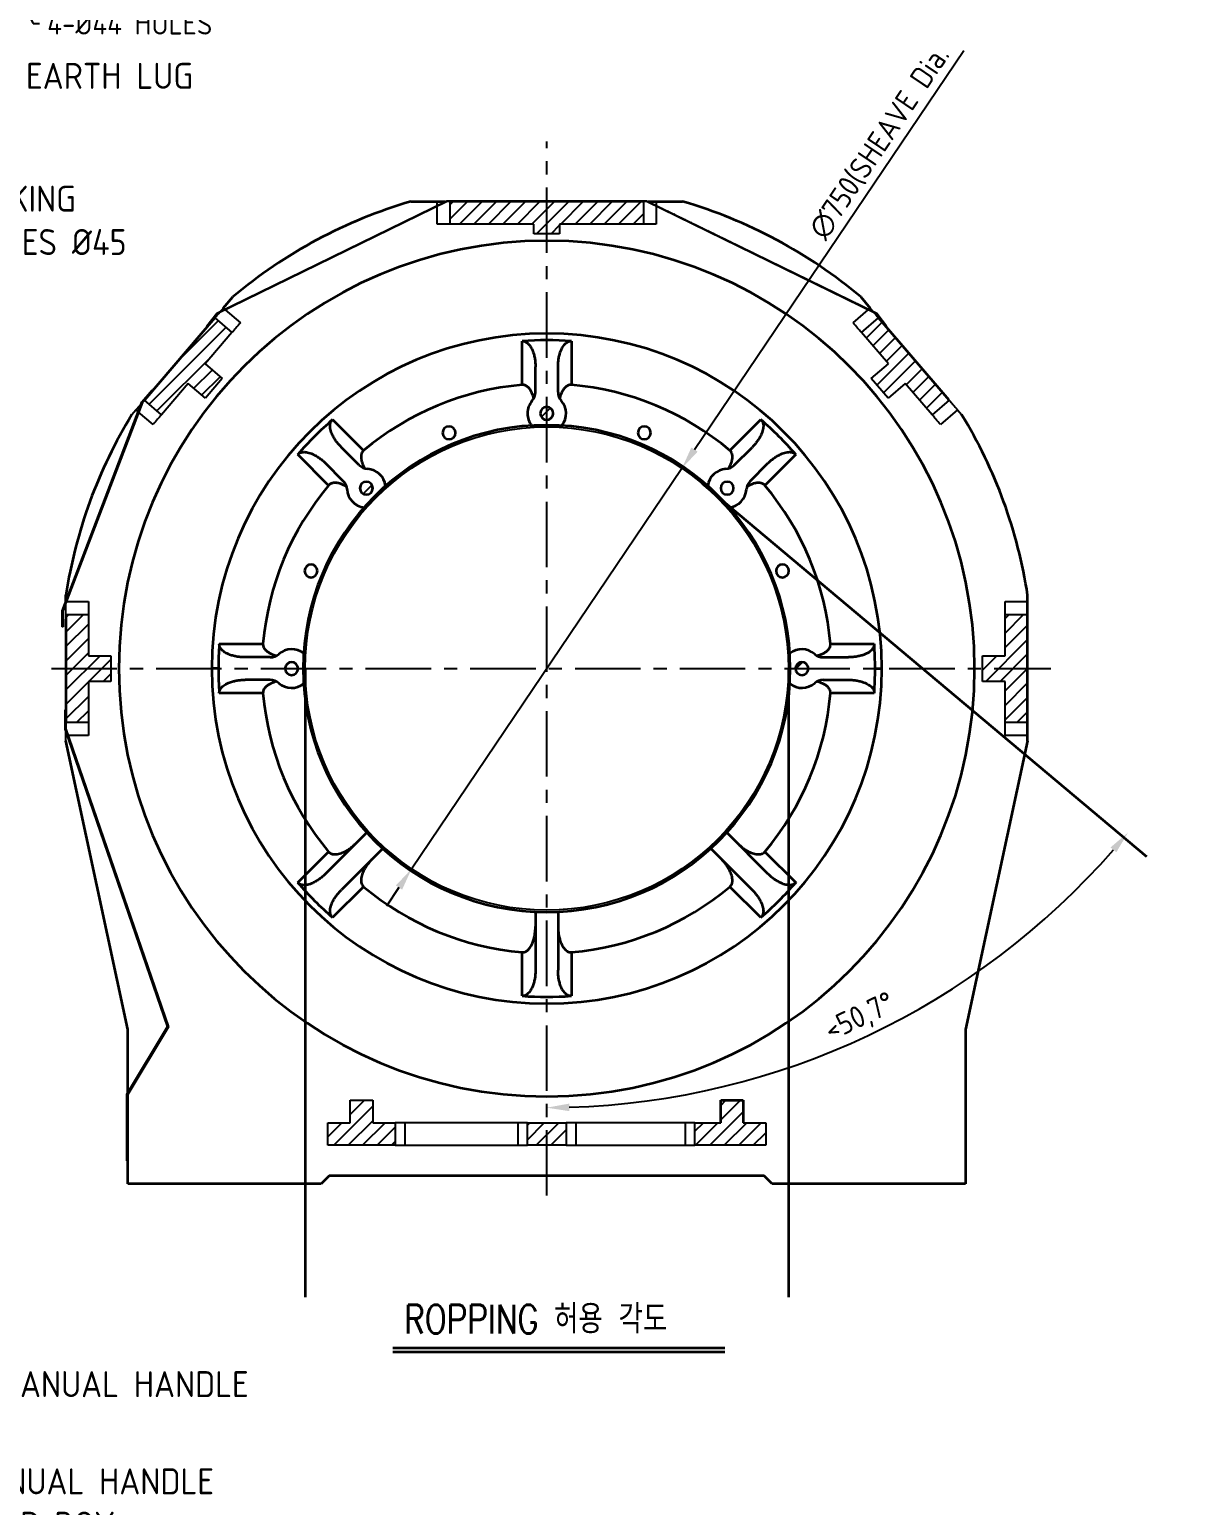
# Model space of a CAD drawing. Header units: millimetres. Extents: x -13 to 15102, y -1400 to 6249.
# Drawn here: x 4543 to 6345, y 1219 to 3509 of the extents above; entities that cross this region are included whole.
import ezdxf
from ezdxf import colors
from ezdxf.entities.mleader import LeaderData, LeaderLine
from ezdxf.math import Vec2, Vec3

# ---------------------------------------------------------------- set-up
doc = ezdxf.new("R2010")
doc.units = ezdxf.units.MM
doc.header["$LTSCALE"] = 2
doc.linetypes.add('CENTER', pattern=[10.16, 6.35, -1.27, 1.27, -1.27])
doc.linetypes.add('CENTER8', pattern=[6.35, 3.96875, -0.79375, 0.79375, -0.79375])
for name, color, linetype in [('1轮廓实线层', 7, 'Continuous'), ('2细线层', 4, 'Continuous'), ('3中心线层', 1, 'CENTER8'), ('5剖面线层', 2, 'Continuous')]:
    doc.layers.add(name, color=color, linetype=linetype)
doc.styles.add('ROMANS', font='romans.shx', dxfattribs={"width": 0.8, "height": 3})
doc.styles.get("Standard").update_dxf_attribs({"font": 'isocp.shx', "height": 34, "bigfont": 'whgtxt.shx'})
doc.dimstyles.new('ISO-25', dxfattribs={"dimtxt": 34, "dimasz": 35, "dimexe": 10, "dimexo": 10, "dimgap": 10, "dimtad": 1, "dimdec": 4, "dimtxsty": 'Standard', "dimcen": 2.5, "dimclrd": 3, "dimclre": 3, "dimclrt": 2, "dimadec": 1, "dimazin": 2, "dimtfac": 1, "dimtdec": 4, "dimtmove": 0, "dimatfit": 3, "dimfxl": 1, "dimarcsym": 0})
pattern_1 = [(135, (-2544.7905, -3811.3517), (-2.245064, -2.245064), [])]

# ---------------------------------------------------------------- blocks, each defined once
blk = doc.blocks.new('*D4374')
at = {"color": 3, "lineweight": -2}
for p, q in [((5575.6, 2857.4), (5993.4, 3476.7)), ((5136.5, 2206.7), (5556, 2828.4)), ((5116.9, 2177.7), (5097.4, 2148.7))]:
    blk.add_line(p, q, dxfattribs=at)
at = {"color": 3}
for points in [[(5570.7, 2860.7), (5580.4, 2854.2), (5556, 2828.4)], [(5121.8, 2174.4), (5112.1, 2180.9), (5136.5, 2206.7)]]:
    blk.add_solid(points, dxfattribs=at)
at = {"layer": 'Defpoints', "color": 0}
for p in [(5556, 2828.4), (5136.5, 2206.7)]:
    blk.add_point(p, dxfattribs=at)
at = {"color": 2, "insert": (5862.8, 3334.4), "char_height": 34, "attachment_point": 5, "rotation": 55.9919}
blk.add_mtext('∅750(SHEAVE Dia.', dxfattribs=at)
blk = doc.blocks.new('*D4375')
at = {"color": 3, "lineweight": -2}
blk.add_arc((5346.2, 3002.4), 1166.4, 271.7193, 318.9443, dxfattribs=at)
at = {"color": 3}
for points in [[(6230.3, 2232.5), (6221.3, 2240), (6248.4, 2263)], [(5381.2, 1842.3), (5381.3, 1830.6), (5346.2, 1836)]]:
    blk.add_solid(points, dxfattribs=at)
at = {"layer": 'Defpoints', "color": 0}
for p in [(5346.2, 3335.5), (5587.3, 2804.8), (5685.1, 1886.3), (6756.2, 1846.9), (5346.2, 1699.6)]:
    blk.add_point(p, dxfattribs=at)
at = {"color": 2, "insert": (5832.7, 1974.8), "char_height": 34, "attachment_point": 5, "rotation": 25.3318}
blk.add_mtext('<50,7%%d', dxfattribs=at)

msp = doc.modelspace()

# ---------------------------------------------------------------- hatches: boundary and pattern name
at = {"layer": '1轮廓实线层'}
h = msp.add_hatch(dxfattribs=at)
h.set_pattern_fill('ANSI31', color=256, angle=90, style=0)
h.set_pattern_definition(pattern_1)
h.paths.add_polyline_path([(5216.2446, 3243.75069), (5191.2446, 3243.75069), (4834.07762, 3069.35089), (4818.68608, 3049.65062), (4819.63169, 3048.91183), (4834.85284, 3068.39401), (5191.52193, 3242.55069), (5216.2446, 3242.55069)], flags=0)
h = msp.add_hatch(dxfattribs=at)
h.set_pattern_fill('ANSI31', color=256, angle=90, style=0)
h.set_pattern_definition(pattern_1)
h.paths.add_polyline_path([(5501.2446, 3243.75069), (5476.2446, 3243.75069), (5476.2446, 3242.55069), (5500.96728, 3242.55069), (5857.63637, 3068.39401), (5872.85751, 3048.91183), (5873.80313, 3049.65062), (5858.41159, 3069.35089)], flags=0)
h = msp.add_hatch(dxfattribs=at)
h.set_pattern_fill('ANSI31', color=256, angle=90, style=0)
h.set_pattern_definition(pattern_1)
h.paths.add_polyline_path([(4733.83302, 2950.31919), (4717.5488, 2931.35016), (4594.23019, 2607.2701), (4594.38513, 2582.27058), (4595.58511, 2582.27802), (4595.43155, 2607.0531), (4718.59581, 2930.72753), (4734.74353, 2949.53755)], flags=0)
h = msp.add_hatch(dxfattribs=at)
h.set_pattern_fill('ANSI31', color=256, angle=90, style=0)
h.set_pattern_definition(pattern_1)
h.paths.add_polyline_path([(4599.87058, 2453.69958), (4598.67058, 2453.69958), (4598.67058, 2423.69958), (4757.70409, 1961.83274), (4694.67058, 1856.92736), (4694.67058, 1753.69958), (4695.87058, 1753.69958), (4695.87058, 1856.59457), (4759.02089, 1961.69433), (4599.87058, 2423.90039)], flags=0)
at = {"layer": '5剖面线层'}
h = msp.add_hatch(dxfattribs=at)
h.set_pattern_fill('ANSI31', color=256, scale=5, style=0)
h.set_pattern_definition([(45, (-395.741, -1007.089), (-11.22532, 11.22532), [])])
h.paths.add_polyline_path([(4734.74351, 2949.53756), (4721.71616, 2934.36232), (4721.71614, 2934.36234), (4748.27281, 2911.56442), (4789.96041, 2960.12513), (4816.51703, 2937.32722), (4842.57183, 2967.67767), (4816.01515, 2990.47558), (4857.70279, 3039.03626), (4831.14615, 3061.8342), (4734.74351, 2949.53755)])
h.paths.add_polyline_path([(4599.87059, 2453.69958), (4599.87059, 2433.69958), (4634.87056, 2433.69958), (4634.87056, 2497.55069), (4669.87059, 2497.55069), (4669.87059, 2537.55069), (4634.87056, 2537.55069), (4634.87056, 2601.40181), (4599.87059, 2601.40181)])
h.paths.add_polyline_path([(5216.24461, 3242.55072), (5196.2446, 3242.55072), (5196.2446, 3207.55069), (5326.2446, 3207.55069), (5326.2446, 3192.5507), (5366.2446, 3192.5507), (5366.2446, 3207.55069), (5496.24461, 3207.55069), (5496.24461, 3242.55072)])
h.paths.add_polyline_path([(5902.52879, 2960.12513), (5944.2164, 2911.56442), (5970.77307, 2934.36234), (5861.34306, 3061.8342), (5834.78642, 3039.03626), (5876.47405, 2990.47558), (5849.91738, 2967.67767), (5875.97218, 2937.32722)])
h.paths.add_polyline_path([(6057.61865, 2497.55069), (6057.61865, 2433.69958), (6092.61861, 2433.69958), (6092.61861, 2601.40181), (6057.61865, 2601.40181), (6057.61865, 2537.55069), (6022.61862, 2537.55069), (6022.61862, 2497.55069)])
h.paths.add_polyline_path([(5336.2446, 2913.55069, 1), (5356.2446, 2913.55069, 1)])
h.paths.add_polyline_path([(5059.15925, 2790.49391, 1), (5073.30139, 2804.63604, 1)])
h.paths.add_polyline_path([(5742.2446, 2507.55069, 1), (5742.2446, 2527.55069, 1)])
h.paths.add_polyline_path([(5006.2446, 1812.55071), (5006.2446, 1777.55068), (5111.2446, 1777.55068), (5111.2446, 1812.55071), (5076.24459, 1812.55071), (5076.24459, 1847.55067), (5041.2446, 1847.55067), (5041.2446, 1812.55071)])
h.paths.add_polyline_path([(5376.2446, 1777.55068), (5376.2446, 1812.55071), (5316.2446, 1812.55071), (5316.2446, 1777.55068)])
h.paths.add_polyline_path([(5651.24461, 1847.55067), (5616.24461, 1847.55067), (5616.24461, 1812.55071), (5576.24461, 1812.55071), (5576.24461, 1777.55068), (5686.24461, 1777.55068), (5686.24461, 1812.55071), (5651.24461, 1812.55071)])

# ---------------------------------------------------------------- linework, layer by layer
at = {"lineweight": 35}
msp.add_line((5587.28997, 2804.81737), (6277.02846, 2226.05806), dxfattribs=at)
at = {"color": 0, "lineweight": 35}
for p, q in [((6092.61861, 2405.51943), (6092.61863, 2631.35235)), ((5107.43297, 1463.33464), (5622.80065, 1463.33464)), ((5107.43297, 1457.19945), (5622.80065, 1457.19945))]:
    msp.add_line(p, q, dxfattribs=at)
at = {"color": 7, "ltscale": 0.2}
msp.add_circle((5346.2446, 2517.55069), 375.00002, dxfattribs=at)
at = {"layer": '1轮廓实线层'}
for p, q in [((4834.07763, 3069.35088), (5191.2446, 3243.75068)), ((5191.52193, 3242.55072), (4834.85284, 3068.39399)), ((5176.2446, 3236.4264), (5176.2446, 3242.55072)), ((5176.2446, 3207.55069), (5176.2446, 3235.09096)), ((5191.2446, 3243.75068), (5216.24461, 3243.75068)), ((5216.24461, 3242.55072), (5191.52193, 3242.55072)), ((5196.2446, 3207.55069), (5196.2446, 3242.55072)), ((5216.24461, 3243.75068), (5216.24461, 3242.55072)), ((5476.2446, 3242.55072), (5476.2446, 3243.75068)), ((5476.2446, 3243.75068), (5501.2446, 3243.75068)), ((5500.96728, 3242.55072), (5476.2446, 3242.55072)), ((5496.24461, 3242.55072), (5496.24461, 3207.55069)), ((5857.63636, 3068.39399), (5500.96728, 3242.55072)), ((5501.2446, 3243.75068), (5858.41158, 3069.35088)), ((5516.24461, 3242.55072), (5516.24461, 3236.4264)), ((5516.24461, 3235.09096), (5516.24461, 3207.55069)), ((5196.2446, 3207.55069), (5176.2446, 3207.55069)), ((5326.2446, 3207.55069), (5196.2446, 3207.55069)), ((5326.2446, 3192.5507), (5326.2446, 3207.55069)), ((5496.24461, 3207.55069), (5366.2446, 3207.55069)), ((5366.2446, 3207.55069), (5366.2446, 3192.5507)), ((5516.24461, 3207.55069), (5496.24461, 3207.55069)), ((5366.2446, 3192.5507), (5326.2446, 3192.5507)), ((4844.17352, 3077.00942), (4846.19978, 3075.26998)), ((4847.19133, 3074.41871), (4870.73016, 3054.21148)), ((5821.75905, 3054.21148), (5845.29787, 3074.41871)), ((5846.28943, 3075.26998), (5848.31569, 3077.00942)), ((4818.6861, 3049.65059), (4834.07763, 3069.35088)), ((4819.63167, 3048.91185), (4818.6861, 3049.65059)), ((4834.85284, 3068.39399), (4819.63167, 3048.91185)), ((4831.14615, 3061.8342), (4857.70279, 3039.03626)), ((5834.78642, 3039.03626), (5861.34306, 3061.8342)), ((5872.85754, 3048.91185), (5857.63636, 3068.39399)), ((5858.41158, 3069.35088), (5873.80311, 3049.65059)), ((5873.80311, 3049.65059), (5872.85754, 3048.91185)), ((4857.70279, 3039.03626), (4816.01515, 2990.47558)), ((5876.47405, 2990.47558), (5834.78642, 3039.03626)), ((4816.01515, 2990.47558), (4842.57183, 2967.67767)), ((5849.91738, 2967.67767), (5876.47405, 2990.47558)), ((4789.96041, 2960.12513), (4748.27281, 2911.56442)), ((4816.51703, 2937.32722), (4789.96041, 2960.12513)), ((4842.57183, 2967.67767), (4816.51703, 2937.32722)), ((5875.97218, 2937.32722), (5849.91738, 2967.67767)), ((5902.52879, 2960.12513), (5875.97218, 2937.32722)), ((5944.2164, 2911.56442), (5902.52879, 2960.12513)), ((4717.54882, 2931.35016), (4733.83305, 2950.31919)), ((4734.74351, 2949.53756), (4718.59583, 2930.72753)), ((4748.27281, 2911.56442), (4721.71614, 2934.36234)), ((4733.83305, 2950.31919), (4734.74351, 2949.53756)), ((5970.77307, 2934.36234), (5944.2164, 2911.56442)), ((4594.23021, 2607.27011), (4717.54882, 2931.35016)), ((4718.59583, 2930.72753), (4595.43154, 2607.0531)), ((4702.37801, 2911.83586), (4708.68877, 2919.18711)), ((4711.87857, 2916.44879), (4708.68877, 2919.18711)), ((4735.24544, 2896.3892), (4712.84637, 2915.61799)), ((5983.80044, 2919.18711), (5957.24377, 2896.3892)), ((5983.80044, 2919.18711), (5990.1112, 2911.83586)), ((4599.87059, 2601.40181), (4599.87059, 2618.71882)), ((4600.8915, 2621.40181), (4634.87056, 2621.40181)), ((4634.87056, 2621.40181), (4634.87056, 2601.40181)), ((6057.61865, 2621.40181), (6092.61861, 2621.40181)), ((6057.61865, 2601.40181), (6057.61865, 2621.40181)), ((4594.38512, 2582.27058), (4594.23021, 2607.27011)), ((4595.43154, 2607.0531), (4595.58508, 2582.27802)), ((4599.87059, 2601.40181), (4634.87056, 2601.40181)), ((4634.87056, 2601.40181), (4634.87056, 2537.55069)), ((6057.61865, 2537.55069), (6057.61865, 2601.40181)), ((6057.61865, 2601.40181), (6092.61861, 2601.40181)), ((4595.58508, 2582.27802), (4594.38512, 2582.27058)), ((4634.87056, 2537.55069), (4669.87059, 2537.55069)), ((4669.87059, 2537.55069), (4669.87059, 2497.55069)), ((6022.61862, 2497.55069), (6022.61862, 2537.55069)), ((6022.61862, 2537.55069), (6057.61865, 2537.55069)), ((4669.87059, 2497.55069), (4634.87056, 2497.55069)), ((4634.87056, 2497.55069), (4634.87056, 2433.69958)), ((6057.61865, 2497.55069), (6022.61862, 2497.55069)), ((6057.61865, 2433.69958), (6057.61865, 2497.55069)), ((4598.67057, 2453.69958), (4599.87059, 2453.69958)), ((4598.67057, 2423.69958), (4598.67057, 2453.69958)), ((4599.87059, 2453.69958), (4599.87059, 2423.90039)), ((4634.87056, 2433.69958), (4599.87059, 2433.69958)), ((4634.87056, 2433.69958), (4634.87056, 2413.69957)), ((6092.61861, 2433.69958), (6057.61865, 2433.69958)), ((6057.61865, 2413.69957), (6057.61865, 2433.69958)), ((4757.70411, 1961.83275), (4598.67057, 2423.69958)), ((4599.87059, 2423.90039), (4759.0209, 1961.69434)), ((4599.87059, 2413.69957), (4599.87059, 2420.21453)), ((4599.87059, 2405.51943), (4599.87059, 2413.69957)), ((4602.11387, 2413.69957), (4599.87059, 2413.69957)), ((4634.87056, 2413.69957), (4603.38298, 2413.69957)), ((6092.61861, 2413.69957), (6057.61865, 2413.69957)), ((4694.67059, 1856.92738), (4757.70411, 1961.83275)), ((4759.0209, 1961.69434), (4695.87061, 1856.59455)), ((4694.67059, 1753.69959), (4694.67059, 1856.92738)), ((4695.87061, 1856.59455), (4695.87061, 1753.69959)), ((5041.2446, 1812.55071), (5041.2446, 1847.55067)), ((5041.2446, 1847.55067), (5076.24459, 1847.55067)), ((5076.24459, 1847.55067), (5076.24459, 1812.55071)), ((5006.2446, 1777.55068), (5006.2446, 1812.55071)), ((5006.2446, 1812.55071), (5041.2446, 1812.55071)), ((5076.24459, 1812.55071), (5111.2446, 1812.55071)), ((5111.2446, 1812.55071), (5111.2446, 1777.55068)), ((5126.2446, 1812.55071), (5111.2446, 1812.55071)), ((5126.2446, 1812.55071), (5126.2446, 1777.55068)), ((5301.2446, 1812.55071), (5126.2446, 1812.55071)), ((5301.2446, 1812.55071), (5301.2446, 1777.55068)), ((5316.2446, 1812.55071), (5301.2446, 1812.55071)), ((5316.2446, 1777.55068), (5316.2446, 1812.55071)), ((5316.2446, 1812.55071), (5376.2446, 1812.55071)), ((5376.2446, 1812.55071), (5376.2446, 1777.55068)), ((5391.24461, 1812.55071), (5376.2446, 1812.55071)), ((5391.24461, 1812.55071), (5391.24461, 1777.55068)), ((5561.24461, 1812.55071), (5391.24461, 1812.55071)), ((5561.24461, 1812.55071), (5561.24461, 1777.55068)), ((5576.24461, 1812.55071), (5561.24461, 1812.55071)), ((5576.24461, 1777.55068), (5576.24461, 1812.55071)), ((5576.24461, 1812.55071), (5616.24461, 1812.55071)), ((5651.24461, 1812.55071), (5686.24461, 1812.55071)), ((5686.24461, 1812.55071), (5686.24461, 1777.55068)), ((5111.2446, 1777.55068), (5006.2446, 1777.55068)), ((5111.2446, 1777.55068), (5126.2446, 1777.55068)), ((5126.2446, 1777.55068), (5301.2446, 1777.55068)), ((5301.2446, 1777.55068), (5316.2446, 1777.55068)), ((5376.2446, 1777.55068), (5316.2446, 1777.55068)), ((5376.2446, 1777.55068), (5391.24461, 1777.55068)), ((5391.24461, 1777.55068), (5561.24461, 1777.55068)), ((5561.24461, 1777.55068), (5576.24461, 1777.55068)), ((5686.24461, 1777.55068), (5576.24461, 1777.55068)), ((4695.87061, 1753.69959), (4694.67059, 1753.69959))]:
    msp.add_line(p, q, dxfattribs=at)
at = {"layer": '1轮廓实线层', "lineweight": 35}
for p, q in [((5135.53153, 3242.55072), (5176.2446, 3242.55072)), ((5176.2446, 3242.55072), (5188.78703, 3242.55072)), ((5496.24461, 3242.55072), (5196.2446, 3242.55072)), ((5503.70218, 3242.55072), (5516.24461, 3242.55072)), ((5516.24461, 3242.55072), (5556.95768, 3242.55072)), ((4844.17352, 3077.00942), (4859.00158, 3094.28219)), ((5833.48763, 3094.28219), (5848.31569, 3077.00942)), ((4831.14615, 3061.8342), (4721.71614, 2934.36234)), ((5970.77307, 2934.36234), (5861.34306, 3061.8342)), ((5307.87667, 2957.94021), (5307.99402, 3025.72082)), ((5384.49519, 3025.72082), (5384.61254, 2957.94021)), ((5328.7446, 2946.62259), (5328.7446, 2985.65872)), ((5363.7446, 2946.62259), (5363.7446, 2985.65872)), ((5013.96129, 2903.9285), (5061.97241, 2856.08332)), ((5630.5168, 2856.08332), (5678.52792, 2903.9285)), ((5007.71198, 2801.82289), (4959.86679, 2849.83401)), ((5055.21932, 2833.32472), (5027.61659, 2860.92742)), ((5637.26988, 2833.32472), (5664.87262, 2860.92742)), ((5732.62242, 2849.83401), (5684.77723, 2801.82289)), ((5030.47058, 2808.57597), (5002.86788, 2836.1787)), ((5662.01863, 2808.57597), (5689.62133, 2836.1787)), ((4599.87059, 2622.093), (4599.87059, 2631.35234)), ((4599.87059, 2601.40181), (4599.87059, 2433.69958)), ((4838.07448, 2555.80128), (4905.85509, 2555.91863)), ((5786.63412, 2555.91863), (5854.41473, 2555.80128)), ((4917.1727, 2535.05069), (4878.13658, 2535.05069)), ((5775.31651, 2535.05069), (5814.35263, 2535.05069)), ((4836.63693, 2517.55069), (4826.24462, 2517.55069)), ((4917.1727, 2500.05069), (4878.13658, 2500.05069)), ((5775.31651, 2500.05069), (5814.35263, 2500.05069)), ((5855.85228, 2517.55069), (5866.24458, 2517.55069)), ((4905.85509, 2479.18275), (4838.07448, 2479.3001)), ((5854.41473, 2479.3001), (5786.63412, 2479.18275)), ((4696.24463, 1957.55069), (4599.87059, 2405.51943)), ((6092.61861, 2405.51943), (5996.24458, 1957.55069)), ((5066.87048, 2262.92528), (5002.86788, 2198.92268)), ((5065.36621, 2261.42104), (5066.9367, 2263.11202)), ((5625.61873, 2262.92528), (5689.62133, 2198.92268)), ((5625.63351, 2263.06592), (5627.123, 2261.42104)), ((4959.86679, 2185.26737), (5007.71198, 2233.2785)), ((5091.61919, 2238.17657), (5027.61659, 2174.17397)), ((5091.72267, 2238.12811), (5090.11495, 2236.6723)), ((5602.37426, 2236.6723), (5600.69791, 2238.2292)), ((5600.87001, 2238.17657), (5664.87262, 2174.17397)), ((5684.77723, 2233.2785), (5732.62242, 2185.26737)), ((5061.97241, 2179.01806), (5013.96129, 2131.17288)), ((5678.52792, 2131.17288), (5630.5168, 2179.01806)), ((5328.7446, 2137.82866), (5328.65954, 2140.13122)), ((5328.7446, 2139.95601), (5328.7446, 2049.44266)), ((5363.85179, 2139.99055), (5363.7446, 2137.82866)), ((5363.7446, 2139.95601), (5363.7446, 2049.44266)), ((5307.99402, 2009.38056), (5307.87667, 2077.16118)), ((5384.61254, 2077.16118), (5384.49519, 2009.38056)), ((4696.24463, 1859.547), (4696.24463, 1957.55069)), ((5996.24458, 1957.55069), (5996.24458, 1717.55068)), ((4696.24463, 1717.55068), (4696.24463, 1857.21706)), ((5616.24461, 1847.55067), (5651.24461, 1847.55067)), ((5616.24461, 1812.55071), (5616.24461, 1847.55067)), ((5651.24461, 1847.55067), (5651.24461, 1812.55071)), ((5008.7446, 1730.05067), (4996.24461, 1717.55068)), ((5683.74461, 1730.05067), (5008.7446, 1730.05067)), ((5696.2446, 1717.55068), (5683.74461, 1730.05067)), ((4996.24461, 1717.55068), (4696.24463, 1717.55068)), ((5996.24458, 1717.55068), (5696.2446, 1717.55068))]:
    msp.add_line(p, q, dxfattribs=at)
at = {"layer": '1轮廓实线层', "flags": 128}
for points in [[(4831.14615, 3061.8342), (4831.27871, 3061.98864), (4831.67383, 3062.4489), (4832.3234, 3063.20552), (4833.21419, 3064.24318), (4834.32809, 3065.54078), (4835.64243, 3067.07178), (4837.1304, 3068.80508), (4838.16651, 3070.01202)], [(4840.14025, 3072.31121), (4840.50331, 3072.73404), (4842.31952, 3074.84977), (4844.17352, 3077.00942)], [(5848.31569, 3077.00942), (5850.16969, 3074.84977), (5851.9859, 3072.73404), (5852.34895, 3072.31121)], [(5854.3227, 3070.01202), (5855.35881, 3068.80508), (5856.84678, 3067.07178), (5858.16112, 3065.54078), (5859.27501, 3064.24318), (5860.1658, 3063.20552), (5860.81538, 3062.4489), (5861.2105, 3061.98864), (5861.34306, 3061.8342)], [(4870.73016, 3054.21148), (4868.87616, 3052.05183), (4867.05992, 3049.93616), (4865.31839, 3047.90752), (4863.68704, 3046.00714), (4862.19904, 3044.27384), (4860.88473, 3042.74283), (4859.77083, 3041.4453), (4858.88004, 3040.40764), (4858.23047, 3039.65096), (4857.83538, 3039.19075), (4857.70279, 3039.03626)], [(5834.78642, 3039.03626), (5834.65382, 3039.19075), (5834.25874, 3039.65096), (5833.60916, 3040.40764), (5832.71837, 3041.4453), (5831.60448, 3042.74283), (5830.29017, 3044.27384), (5828.80217, 3046.00714), (5827.17082, 3047.90752), (5825.42929, 3049.93616), (5823.61305, 3052.05183), (5821.75905, 3054.21148)], [(5970.77307, 2934.36234), (5970.90563, 2934.20787), (5971.30075, 2933.74763), (5971.95032, 2932.99098), (5972.84111, 2931.95333), (5973.95501, 2930.65576), (5975.26929, 2929.12476), (5976.75732, 2927.39145), (5978.38864, 2925.49111), (5980.13017, 2923.46247), (5981.94644, 2921.34677), (5983.80044, 2919.18711)], [(4708.68877, 2919.18711), (4710.54277, 2921.34677), (4712.35904, 2923.46247), (4714.10057, 2925.49111), (4715.73189, 2927.39145), (4716.28967, 2928.04114)], [(4748.27281, 2911.56442), (4748.14019, 2911.40996), (4747.74507, 2910.94972), (4747.09556, 2910.19307), (4746.20476, 2909.15538), (4745.09087, 2907.85785), (4743.77653, 2906.32684), (4742.28856, 2904.59354), (4740.65718, 2902.6932), (4738.91565, 2900.66455), (4737.09938, 2898.54886), (4735.24544, 2896.3892)], [(5957.24377, 2896.3892), (5955.38983, 2898.54886), (5953.57356, 2900.66455), (5951.83203, 2902.6932), (5950.20065, 2904.59354), (5948.71268, 2906.32684), (5947.39834, 2907.85785), (5946.28444, 2909.15538), (5945.39365, 2910.19307), (5944.74414, 2910.94972), (5944.34902, 2911.40996), (5944.2164, 2911.56442)]]:
    msp.add_lwpolyline(points, dxfattribs=at)
at = {"layer": '1轮廓实线层', "lineweight": 35}
for centre, radius, start, end in [((5346.2446, 2517.55069), 755, 106.20591046, 130.19229735), ((5346.2446, 2517.55069), 755, 49.80770265, 73.79408954), ((5346.2446, 2517.55069), 664, 0, 180), ((5346.2446, 2517.55069), 520, 0, 180), ((5346.2446, 2517.55069), 509.6077, 85.6953939, 94.3046061), ((5346.2446, 2517.55069), 442.05771, 94.97919254, 130.02080746), ((5346.2446, 2517.55069), 442.05771, 49.97919254, 85.02080746), ((5346.2446, 2913.55069), 30, 138.59037789, 180), ((5308.7446, 2946.62258), 20, 318.59037789, 0), ((5383.7446, 2946.62258), 20, 180, 221.40962211), ((5346.2446, 2913.55069), 30, 321.37339501, 41.40962211), ((5346.2446, 2517.55069), 755, 148.51791099, 171.33072787), ((5346.2446, 2913.55069), 30, 180, 218.62660499), ((5346.2446, 2913.55069), 10, 0, 180), ((5346.2446, 2913.55069), 10, 180, 0), ((5346.2446, 2517.55069), 755, 8.66927213, 31.48208901), ((5346.2446, 2517.55069), 509.6077, 130.6953939, 139.3046061), ((5346.2446, 2517.55069), 378, 0, 180), ((5194.70196, 2883.40699), 10, 0, 180), ((5497.78724, 2883.40699), 10, 0, 180), ((5346.2446, 2517.55069), 509.6077, 40.6953939, 49.3046061), ((5194.70196, 2883.40699), 10, 180, 0), ((5497.78724, 2883.40699), 10, 180, 0), ((5069.36146, 2847.46684), 20, 225, 266.40962211), ((5066.23032, 2797.56498), 30, 6.37339501, 86.40962211), ((5626.25889, 2797.56498), 30, 93.59037789, 173.62660499), ((5623.12774, 2847.46684), 20, 273.59037789, 315), ((5346.2446, 2517.55069), 442.05771, 139.97919254, 175.02080746), ((5016.32846, 2794.43383), 20, 3.59037789, 45), ((5066.23032, 2797.56498), 30, 183.59037789, 263.62660499), ((5066.23032, 2797.56498), 10, 45, 225), ((5066.23032, 2797.56498), 10, 225, 45), ((5626.25889, 2797.56498), 10, 0, 180), ((5626.25889, 2797.56498), 10, 180, 0), ((5626.25889, 2797.56498), 30, 276.37339501, 356.40962211), ((5676.16075, 2794.43383), 20, 135, 176.40962211), ((5346.2446, 2517.55069), 442.05771, 4.97919254, 40.02080746), ((4980.38831, 2669.09333), 10, 0, 180), ((4980.38831, 2669.09333), 10, 180, 0), ((5712.1009, 2669.09333), 10, 0, 180), ((5712.1009, 2669.09333), 10, 180, 0), ((5346.2446, 2517.55069), 509.6077, 175.6953939, 180), ((4950.2446, 2517.55069), 30, 51.37339501, 131.40962211), ((5742.2446, 2517.55069), 30, 48.59037789, 128.62660499), ((5346.2446, 2517.55069), 509.6077, 0, 4.3046061), ((4917.17271, 2555.05069), 20, 270, 311.40962211), ((4950.2446, 2517.55069), 10, 0, 180), ((5742.2446, 2517.55069), 10, 90, 270), ((5742.2446, 2517.55069), 10, 270, 90), ((5775.3165, 2555.05069), 20, 228.59037789, 270), ((5346.2446, 2517.55069), 664, 180, 0), ((5346.2446, 2517.55069), 520, 180, 0), ((5346.2446, 2517.55069), 509.6077, 180, 184.3046061), ((4917.17271, 2480.05069), 20, 48.59037789, 90), ((4950.2446, 2517.55069), 10, 180, 0), ((5346.2446, 2517.55069), 378, 180, 0), ((5775.3165, 2480.05069), 20, 90, 131.40962211), ((5346.2446, 2517.55069), 509.6077, 355.6953939, 0), ((5346.2446, 2517.55069), 442.05771, 184.97919254, 220.02080746), ((4950.2446, 2517.55069), 30, 228.59037789, 308.62660499), ((5346.2446, 2517.55069), 442.05771, 319.97919254, 355.02080746), ((5742.2446, 2517.55069), 30, 231.37339501, 311.40962211), ((5346.2446, 2517.55069), 509.6077, 220.6953939, 229.3046061), ((5346.2446, 2517.55069), 442.05771, 229.97919254, 265.02080746), ((5346.2446, 2517.55069), 442.05771, 274.97919254, 310.02080746), ((5346.2446, 2517.55069), 509.6077, 310.6953939, 319.3046061), ((5346.2446, 2517.55069), 509.6077, 265.6953939, 274.3046061)]:
    msp.add_arc(centre, radius, start, end, dxfattribs=at)
for points, knots in [([(5307.99402, 3025.72082), (5308.50845, 3025.7366), (5309.54212, 3025.76831), (5311.06995, 3025.51283), (5312.55722, 3025.05224), (5314.11309, 3024.3251), (5315.70871, 3023.29565), (5317.28641, 3021.96079), (5319.16268, 3019.98937), (5321.17939, 3017.22341), (5323.15847, 3013.61543), (5325.0368, 3009.17561), (5326.64989, 3003.93432), (5327.86807, 2997.92268), (5328.60889, 2991.81698), (5328.69934, 2987.71272), (5328.7446, 2985.65872)], [0, 0, 0, 0, 0.0312877938, 0.0628670832, 0.0937965405, 0.1259079866, 0.1671673077, 0.2090801837, 0.2515019047, 0.3326949017, 0.4167427666, 0.5016700766, 0.6259562439, 0.7500566783, 0.8749145915, 1, 1, 1, 1]), ([(5363.7446, 2985.65872), (5363.78962, 2987.7072), (5363.87946, 2991.79534), (5364.61646, 2997.89178), (5365.83346, 3003.91553), (5367.45268, 3009.17885), (5369.32652, 3013.60368), (5371.29744, 3017.20023), (5373.49799, 3020.23163), (5375.91049, 3022.66492), (5378.04407, 3024.17132), (5379.91773, 3025.04159), (5381.89581, 3025.68722), (5383.45047, 3025.70732), (5384.49519, 3025.72082)], [0, 0, 0, 0, 0.1247853405, 0.2490328738, 0.3735722329, 0.4988423433, 0.5838232111, 0.6659662345, 0.7482605026, 0.8111472041, 0.8740760631, 0.9060464215, 0.9368636622, 1, 1, 1, 1]), ([(5326.30706, 2937.05387), (5325.82412, 2938.67779), (5324.87129, 2941.8817), (5322.87781, 2946.46347), (5320.78579, 2950.04584), (5318.74492, 2952.67272), (5317.00424, 2954.47279), (5315.19196, 2955.9023), (5313.38394, 2956.93828), (5311.61432, 2957.61457), (5309.76668, 2958.00219), (5308.50373, 2957.96077), (5307.87667, 2957.94021)], [0, 0, 0, 0, 0.1693438316, 0.3341085567, 0.4985974685, 0.5827747922, 0.6663322538, 0.7484786582, 0.8128101578, 0.8739808402, 0.9374300853, 1, 1, 1, 1]), ([(5384.61254, 2957.94021), (5383.98735, 2957.96078), (5382.72807, 2958.00224), (5380.88234, 2957.61673), (5379.11058, 2956.94115), (5377.30319, 2955.90606), (5375.49115, 2954.47818), (5373.74552, 2952.6751), (5371.7152, 2950.06059), (5369.61362, 2946.47126), (5367.6214, 2941.89404), (5366.66272, 2938.67001), (5366.18215, 2937.05387)], [0, 0, 0, 0, 0.0623839293, 0.1256557369, 0.1869713832, 0.2515011831, 0.3331998764, 0.4168967594, 0.5019352577, 0.6637893368, 0.831464391, 1, 1, 1, 1]), ([(5027.61659, 2860.92742), (5026.19994, 2862.40775), (5023.37273, 2865.36204), (5019.58303, 2870.194), (5016.18413, 2875.31397), (5013.60738, 2880.18067), (5011.80353, 2884.6345), (5010.65405, 2888.5713), (5010.06653, 2892.27085), (5010.0519, 2895.69734), (5010.49532, 2898.2712), (5011.20483, 2900.21145), (5012.14698, 2902.06671), (5013.2321, 2903.18023), (5013.96129, 2903.9285)], [0, 0, 0, 0, 0.1247850762, 0.249033034, 0.3735716389, 0.4988420497, 0.5838230239, 0.6659661369, 0.7482602402, 0.8111470972, 0.8740758048, 0.9060462284, 0.9368636363, 1, 1, 1, 1]), ([(5678.52792, 2903.9285), (5678.90284, 2903.5759), (5679.65616, 2902.8674), (5680.55588, 2901.60643), (5681.28179, 2900.22904), (5681.86784, 2898.61472), (5682.26813, 2896.75851), (5682.43988, 2894.69901), (5682.37255, 2891.97829), (5681.84281, 2888.59643), (5680.69098, 2884.64579), (5678.87973, 2880.17818), (5676.31421, 2875.3314), (5672.92473, 2870.21914), (5669.13116, 2865.37796), (5666.29299, 2862.41183), (5664.87262, 2860.92742)], [0, 0, 0, 0, 0.031287487, 0.0628670392, 0.0937968384, 0.1259081224, 0.167167617, 0.2090802848, 0.2515025579, 0.332694864, 0.4167428548, 0.5016706696, 0.6259564475, 0.750056666, 0.8749150155, 1, 1, 1, 1]), ([(4959.86679, 2849.83401), (4960.2194, 2850.20892), (4960.92789, 2850.96225), (4962.18887, 2851.86196), (4963.56625, 2852.58788), (4965.18057, 2853.17393), (4967.03679, 2853.57422), (4969.09628, 2853.74596), (4971.817, 2853.67864), (4975.19886, 2853.14889), (4979.14951, 2851.99707), (4983.61711, 2850.18582), (4988.46389, 2847.6203), (4993.57616, 2844.23082), (4998.41733, 2840.43725), (5001.38347, 2837.59908), (5002.86788, 2836.1787)], [0, 0, 0, 0, 0.031287487, 0.0628670392, 0.0937968384, 0.1259081224, 0.167167617, 0.2090802848, 0.2515025579, 0.332694864, 0.4167428548, 0.5016706696, 0.6259564475, 0.750056666, 0.8749150155, 1, 1, 1, 1]), ([(5061.97241, 2856.08332), (5061.51578, 2855.6558), (5060.59602, 2854.79467), (5059.56349, 2853.21695), (5058.78841, 2851.48642), (5058.24227, 2849.47648), (5057.97067, 2847.18552), (5058.01124, 2844.67618), (5058.42436, 2841.3918), (5059.47634, 2837.36771), (5061.30425, 2832.72244), (5062.90607, 2829.76481), (5063.70902, 2828.28222)], [0, 0, 0, 0, 0.06238363968, 0.12565511386, 0.18697134028, 0.25150017884, 0.33320021515, 0.41689636925, 0.50193557928, 0.66378992966, 0.83146539995, 1, 1, 1, 1]), ([(5628.78019, 2828.28222), (5629.58697, 2829.77198), (5631.17873, 2832.71123), (5633.0089, 2837.36063), (5634.06276, 2841.37305), (5634.47713, 2844.67364), (5634.51915, 2847.17733), (5634.24843, 2849.46961), (5633.70257, 2851.48064), (5632.92942, 2853.21015), (5631.89708, 2854.79073), (5630.97475, 2855.65446), (5630.5168, 2856.08332)], [0, 0, 0, 0, 0.1693429359, 0.3341079349, 0.498597097, 0.5827755706, 0.6663326094, 0.7484784062, 0.8128108732, 0.8739816567, 0.937430443, 1, 1, 1, 1]), ([(5689.62133, 2836.1787), (5691.10166, 2837.59536), (5694.05595, 2840.42257), (5698.88791, 2844.21227), (5704.00788, 2847.61117), (5708.87458, 2850.18792), (5713.32841, 2851.99177), (5717.26521, 2853.14124), (5720.96476, 2853.72876), (5724.39125, 2853.7434), (5726.96511, 2853.29998), (5728.90536, 2852.59047), (5730.76062, 2851.64831), (5731.87414, 2850.5632), (5732.62242, 2849.83401)], [0, 0, 0, 0, 0.1247850762, 0.249033034, 0.3735716389, 0.4988420497, 0.5838230239, 0.6659661369, 0.7482602402, 0.8111470972, 0.8740758048, 0.9060462284, 0.9368636363, 1, 1, 1, 1]), ([(5035.51307, 2800.08627), (5034.02331, 2800.89306), (5031.08406, 2802.48481), (5026.43466, 2804.31499), (5022.42225, 2805.36884), (5019.12165, 2805.78322), (5016.61796, 2805.82524), (5014.32568, 2805.55452), (5012.31465, 2805.00866), (5010.58515, 2804.23551), (5009.00456, 2803.20317), (5008.14083, 2802.28083), (5007.71198, 2801.82289)], [0, 0, 0, 0, 0.1693429359, 0.3341079349, 0.498597097, 0.5827755706, 0.6663326094, 0.7484784062, 0.8128108732, 0.8739816567, 0.937430443, 1, 1, 1, 1]), ([(5684.77723, 2801.82289), (5684.34971, 2802.27951), (5683.48859, 2803.19927), (5681.91086, 2804.23181), (5680.18033, 2805.00689), (5678.17039, 2805.55303), (5675.87943, 2805.82462), (5673.3701, 2805.78406), (5670.08572, 2805.37094), (5666.06162, 2804.31896), (5661.41635, 2802.49105), (5658.45872, 2800.88923), (5656.97613, 2800.08627)], [0, 0, 0, 0, 0.06238363968, 0.12565511386, 0.18697134028, 0.25150017884, 0.33320021515, 0.41689636925, 0.50193557928, 0.66378992966, 0.83146539995, 1, 1, 1, 1]), ([(4878.13658, 2535.05069), (4876.08809, 2535.09571), (4871.99996, 2535.18555), (4865.90351, 2535.92254), (4859.87977, 2537.13954), (4854.61644, 2538.75877), (4850.19161, 2540.63261), (4846.59506, 2542.60352), (4843.56367, 2544.80408), (4841.13037, 2547.21658), (4839.62397, 2549.35016), (4838.75371, 2551.22382), (4838.10807, 2553.20189), (4838.08798, 2554.75655), (4838.07448, 2555.80128)], [0, 0, 0, 0, 0.1247853405, 0.2490328738, 0.3735722329, 0.4988423433, 0.5838232111, 0.6659662345, 0.7482605026, 0.8111472041, 0.8740760631, 0.9060464215, 0.9368636622, 1, 1, 1, 1]), ([(4905.85509, 2555.91863), (4905.83451, 2555.29344), (4905.79306, 2554.03416), (4906.17857, 2552.18842), (4906.85415, 2550.41667), (4907.88924, 2548.60928), (4909.31711, 2546.79724), (4911.1202, 2545.05161), (4913.7347, 2543.02129), (4917.32404, 2540.91971), (4921.90126, 2538.92749), (4925.12528, 2537.9688), (4926.74142, 2537.48824)], [0, 0, 0, 0, 0.0623839293, 0.1256557369, 0.1869713832, 0.2515011831, 0.3331998764, 0.4168967594, 0.5019352577, 0.6637893368, 0.831464391, 1, 1, 1, 1]), ([(5765.74779, 2537.48824), (5767.3717, 2537.97118), (5770.57561, 2538.924), (5775.15738, 2540.91749), (5778.73975, 2543.00951), (5781.36663, 2545.05038), (5783.1667, 2546.79106), (5784.59621, 2548.60334), (5785.63219, 2550.41136), (5786.30848, 2552.18098), (5786.6961, 2554.02862), (5786.65468, 2555.29156), (5786.63412, 2555.91863)], [0, 0, 0, 0, 0.1693438316, 0.3341085567, 0.4985974685, 0.5827747922, 0.6663322538, 0.7484786582, 0.8128101578, 0.8739808402, 0.9374300853, 1, 1, 1, 1]), ([(5854.41473, 2555.80128), (5854.43051, 2555.28684), (5854.46223, 2554.25317), (5854.20675, 2552.72535), (5853.74615, 2551.23808), (5853.01901, 2549.6822), (5851.98956, 2548.08658), (5850.6547, 2546.50888), (5848.68328, 2544.63262), (5845.91732, 2542.6159), (5842.30934, 2540.63682), (5837.86952, 2538.7585), (5832.62823, 2537.14541), (5826.61659, 2535.92723), (5820.5109, 2535.18641), (5816.40663, 2535.09596), (5814.35263, 2535.05069)], [0, 0, 0, 0, 0.0312877938, 0.0628670832, 0.0937965405, 0.1259079866, 0.1671673077, 0.2090801837, 0.2515019047, 0.3326949017, 0.4167427666, 0.5016700766, 0.6259562439, 0.7500566783, 0.8749145915, 1, 1, 1, 1]), ([(4838.07448, 2479.3001), (4838.05869, 2479.81454), (4838.02698, 2480.84821), (4838.28246, 2482.37604), (4838.74306, 2483.86331), (4839.47019, 2485.41918), (4840.49965, 2487.0148), (4841.83451, 2488.5925), (4843.80593, 2490.46876), (4846.57188, 2492.48548), (4850.17987, 2494.46456), (4854.61968, 2496.34288), (4859.86097, 2497.95598), (4865.87262, 2499.17416), (4871.97831, 2499.91498), (4876.08258, 2500.00543), (4878.13658, 2500.05069)], [0, 0, 0, 0, 0.0312877938, 0.0628670832, 0.0937965405, 0.1259079866, 0.1671673077, 0.2090801837, 0.2515019047, 0.3326949017, 0.4167427666, 0.5016700766, 0.6259562439, 0.7500566783, 0.8749145915, 1, 1, 1, 1]), ([(4926.74142, 2497.61315), (4925.11751, 2497.1302), (4921.91359, 2496.17738), (4917.33183, 2494.1839), (4913.74945, 2492.09187), (4911.12258, 2490.05101), (4909.32251, 2488.31032), (4907.893, 2486.49805), (4906.85702, 2484.69003), (4906.18073, 2482.9204), (4905.7931, 2481.07277), (4905.83452, 2479.80982), (4905.85509, 2479.18275)], [0, 0, 0, 0, 0.1693438316, 0.3341085567, 0.4985974685, 0.5827747922, 0.6663322538, 0.7484786582, 0.8128101578, 0.8739808402, 0.9374300853, 1, 1, 1, 1]), ([(5786.63412, 2479.18275), (5786.6547, 2479.80794), (5786.69615, 2481.06722), (5786.31064, 2482.91296), (5785.63506, 2484.68472), (5784.59997, 2486.49211), (5783.17209, 2488.30414), (5781.36901, 2490.04978), (5778.75451, 2492.08009), (5775.16517, 2494.18167), (5770.58795, 2496.1739), (5767.36393, 2497.13258), (5765.74779, 2497.61315)], [0, 0, 0, 0, 0.0623839293, 0.1256557369, 0.1869713832, 0.2515011831, 0.3331998764, 0.4168967594, 0.5019352577, 0.6637893368, 0.831464391, 1, 1, 1, 1]), ([(5814.35263, 2500.05069), (5816.40111, 2500.00567), (5820.48925, 2499.91583), (5826.5857, 2499.17884), (5832.60944, 2497.96184), (5837.87276, 2496.34262), (5842.29759, 2494.46877), (5845.89415, 2492.49786), (5848.92554, 2490.29731), (5851.35884, 2487.8848), (5852.86524, 2485.75123), (5853.7355, 2483.87756), (5854.38113, 2481.89949), (5854.40123, 2480.34483), (5854.41473, 2479.3001)], [0, 0, 0, 0, 0.1247853405, 0.2490328738, 0.3735722329, 0.4988423433, 0.5838232111, 0.6659662345, 0.7482605026, 0.8111472041, 0.8740760631, 0.9060464215, 0.9368636622, 1, 1, 1, 1]), ([(5007.71198, 2233.2785), (5008.06142, 2232.89811), (5008.76313, 2232.13427), (5010.01825, 2231.21832), (5011.39244, 2230.4774), (5013.0066, 2229.87675), (5014.86548, 2229.46338), (5016.93047, 2229.28099), (5019.65922, 2229.33846), (5023.05215, 2229.8613), (5027.01585, 2231.0101), (5031.49779, 2232.82186), (5036.36076, 2235.39202), (5041.49036, 2238.79038), (5046.34783, 2242.59539), (5049.32332, 2245.44241), (5050.8118, 2246.86663)], [0, 0, 0, 0, 0.03130681312, 0.06286639093, 0.09379971513, 0.12589915575, 0.16714740262, 0.20906010712, 0.25150219865, 0.33265256702, 0.41669213474, 0.5016330239, 0.62586015448, 0.75001453571, 0.87494548219, 1, 1, 1, 1]), ([(5641.67741, 2246.86663), (5643.16212, 2245.44584), (5646.12517, 2242.61036), (5650.97206, 2238.81014), (5656.10832, 2235.40282), (5660.99096, 2232.82105), (5665.45948, 2231.01639), (5669.40937, 2229.86947), (5673.12141, 2229.28901), (5676.55879, 2229.2874), (5679.13834, 2229.74731), (5681.07851, 2230.4744), (5682.93048, 2231.43671), (5684.03493, 2232.53819), (5684.77723, 2233.2785)], [0, 0, 0, 0, 0.12478183488, 0.24902863775, 0.37357255232, 0.49883917882, 0.58382136984, 0.66594397413, 0.74823470108, 0.81113857185, 0.87408213928, 0.90603181165, 0.93684426467, 1, 1, 1, 1]), ([(5075.56054, 2222.11789), (5074.13975, 2220.63318), (5071.30428, 2217.67013), (5067.50406, 2212.82324), (5064.09673, 2207.68697), (5061.51496, 2202.80433), (5059.7103, 2198.33582), (5058.56338, 2194.38592), (5057.98293, 2190.67389), (5057.98131, 2187.23651), (5058.44122, 2184.65695), (5059.16831, 2182.71679), (5060.13062, 2180.86482), (5061.23211, 2179.76036), (5061.97241, 2179.01806)], [0, 0, 0, 0, 0.12478183488, 0.24902863775, 0.37357255232, 0.49883917882, 0.58382136984, 0.66594397413, 0.74823470108, 0.81113857185, 0.87408213928, 0.90603181165, 0.93684426467, 1, 1, 1, 1]), ([(5630.5168, 2179.01806), (5630.89718, 2179.36751), (5631.66102, 2180.06922), (5632.57698, 2181.32433), (5633.3179, 2182.69853), (5633.91854, 2184.31268), (5634.33192, 2186.17157), (5634.51431, 2188.23656), (5634.45683, 2190.96531), (5633.934, 2194.35824), (5632.78519, 2198.32194), (5630.97344, 2202.80388), (5628.40327, 2207.66685), (5625.00491, 2212.79645), (5621.19991, 2217.65392), (5618.35288, 2220.62941), (5616.92867, 2222.11789)], [0, 0, 0, 0, 0.03130681312, 0.06286639093, 0.09379971513, 0.12589915575, 0.16714740262, 0.20906010712, 0.25150219865, 0.33265256702, 0.41669213474, 0.5016330239, 0.62586015448, 0.75001453571, 0.87494548219, 1, 1, 1, 1]), ([(5002.86788, 2198.92268), (5001.38755, 2197.50603), (4998.43326, 2194.67882), (4993.60129, 2190.88912), (4988.48132, 2187.49021), (4983.61463, 2184.91346), (4979.1608, 2183.10961), (4975.224, 2181.96014), (4971.52445, 2181.37262), (4968.09796, 2181.35799), (4965.5241, 2181.8014), (4963.58384, 2182.51091), (4961.72859, 2183.45307), (4960.61507, 2184.53818), (4959.86679, 2185.26737)], [0, 0, 0, 0, 0.1247850762, 0.249033034, 0.3735716389, 0.4988420497, 0.5838230239, 0.6659661369, 0.7482602402, 0.8111470972, 0.8740758048, 0.9060462284, 0.9368636363, 1, 1, 1, 1]), ([(5732.62242, 2185.26737), (5732.26981, 2184.89246), (5731.56131, 2184.13913), (5730.30034, 2183.23942), (5728.92295, 2182.5135), (5727.30863, 2181.92746), (5725.45242, 2181.52716), (5723.39292, 2181.35542), (5720.67221, 2181.42274), (5717.29034, 2181.95249), (5713.3397, 2183.10431), (5708.8721, 2184.91557), (5704.02532, 2187.48108), (5698.91305, 2190.87056), (5694.07187, 2194.66414), (5691.10574, 2197.50231), (5689.62133, 2198.92268)], [0, 0, 0, 0, 0.031287487, 0.0628670392, 0.0937968384, 0.1259081224, 0.167167617, 0.2090802848, 0.2515025579, 0.332694864, 0.4167428548, 0.5016706696, 0.6259564475, 0.750056666, 0.8749150155, 1, 1, 1, 1]), ([(5013.96129, 2131.17288), (5013.58637, 2131.52548), (5012.83304, 2132.23398), (5011.93333, 2133.49496), (5011.20742, 2134.87234), (5010.62137, 2136.48666), (5010.22107, 2138.34288), (5010.04933, 2140.40237), (5010.11666, 2143.12309), (5010.6464, 2146.50495), (5011.79823, 2150.4556), (5013.60948, 2154.9232), (5016.175, 2159.76998), (5019.56447, 2164.88224), (5023.35805, 2169.72342), (5026.19622, 2172.68955), (5027.61659, 2174.17397)], [0, 0, 0, 0, 0.031287487, 0.0628670392, 0.0937968384, 0.1259081224, 0.167167617, 0.2090802848, 0.2515025579, 0.332694864, 0.4167428548, 0.5016706696, 0.6259564475, 0.750056666, 0.8749150155, 1, 1, 1, 1]), ([(5664.87262, 2174.17397), (5666.28927, 2172.69363), (5669.11648, 2169.73934), (5672.90618, 2164.90738), (5676.30508, 2159.78741), (5678.88183, 2154.92072), (5680.68568, 2150.46688), (5681.83515, 2146.53008), (5682.42268, 2142.83054), (5682.43731, 2139.40405), (5681.99389, 2136.83018), (5681.28438, 2134.88993), (5680.34222, 2133.03468), (5679.25711, 2131.92116), (5678.52792, 2131.17288)], [0, 0, 0, 0, 0.1247850762, 0.249033034, 0.3735716389, 0.4988420497, 0.5838230239, 0.6659661369, 0.7482602402, 0.8111470972, 0.8740758048, 0.9060462284, 0.9368636363, 1, 1, 1, 1]), ([(5307.87667, 2077.16118), (5308.39274, 2077.1393), (5309.42904, 2077.09538), (5310.96423, 2077.3352), (5312.45985, 2077.78297), (5314.02596, 2078.49962), (5315.63266, 2079.52179), (5317.22182, 2080.85298), (5319.11069, 2082.82313), (5321.14015, 2085.592), (5323.13056, 2089.2071), (5325.01868, 2093.6574), (5326.63996, 2098.91341), (5327.86413, 2104.94359), (5328.60835, 2111.06888), (5328.69917, 2115.18602), (5328.7446, 2117.2456)], [0, 0, 0, 0, 0.0313070373, 0.0628666939, 0.0938002102, 0.1258996842, 0.16714789, 0.2090604273, 0.2515029835, 0.3326528315, 0.416692646, 0.5016334851, 0.6258603415, 0.7500148623, 0.8749457202, 1, 1, 1, 1]), ([(5363.7446, 2117.2456), (5363.7898, 2115.19111), (5363.88001, 2111.09093), (5364.62014, 2104.97651), (5365.84263, 2098.93527), (5367.46965, 2093.65717), (5369.35325, 2089.22134), (5371.33525, 2085.61734), (5373.54964, 2082.58211), (5375.97906, 2080.15034), (5378.12832, 2078.65159), (5380.01433, 2077.79375), (5382.00434, 2077.16471), (5383.56418, 2077.1626), (5384.61254, 2077.16118)], [0, 0, 0, 0, 0.12478176071, 0.2490286119, 0.37357198111, 0.49883889568, 0.58382069187, 0.66594379604, 0.7482345189, 0.81113807901, 0.87408176294, 0.90603144982, 0.9368437859, 1, 1, 1, 1]), ([(5328.7446, 2049.44266), (5328.69959, 2047.39418), (5328.60975, 2043.30605), (5327.87275, 2037.2096), (5326.65575, 2031.18585), (5325.03653, 2025.92253), (5323.16268, 2021.4977), (5321.19177, 2017.90115), (5318.99122, 2014.86975), (5316.57871, 2012.43646), (5314.44514, 2010.93006), (5312.57147, 2010.0598), (5310.5934, 2009.41416), (5309.03874, 2009.39407), (5307.99402, 2009.38056)], [0, 0, 0, 0, 0.1247853405, 0.2490328738, 0.3735722329, 0.4988423433, 0.5838232111, 0.6659662345, 0.7482605026, 0.8111472041, 0.8740760631, 0.9060464215, 0.9368636622, 1, 1, 1, 1]), ([(5384.49519, 2009.38056), (5383.98075, 2009.36478), (5382.94708, 2009.33307), (5381.41926, 2009.58855), (5379.93199, 2010.04915), (5378.37612, 2010.77628), (5376.7805, 2011.80573), (5375.2028, 2013.1406), (5373.32653, 2015.11202), (5371.30981, 2017.87797), (5369.33074, 2021.48595), (5367.45241, 2025.92577), (5365.83932, 2031.16706), (5364.62114, 2037.17871), (5363.88032, 2043.2844), (5363.78987, 2047.38866), (5363.7446, 2049.44266)], [0, 0, 0, 0, 0.0312877938, 0.0628670832, 0.0937965405, 0.1259079866, 0.1671673077, 0.2090801837, 0.2515019047, 0.3326949017, 0.4167427666, 0.5016700766, 0.6259562439, 0.7500566783, 0.8749145915, 1, 1, 1, 1])]:
    msp.add_open_spline(points, degree=3, knots=knots, dxfattribs=at)
at = {"layer": '2细线层', "color": 0, "lineweight": 35, "ltscale": 0.2}
for p, q in [((4971.24458, 2517.55069), (4971.24458, 1542.10145)), ((5721.24462, 2517.55069), (5721.24462, 1542.10145))]:
    msp.add_line(p, q, dxfattribs=at)
at = {"layer": '3中心线层', "linetype": 'CENTER', "ltscale": 8}
for p, q in [((5346.2446, 1699.58716), (5346.2446, 3335.51423)), ((4577.3833, 2517.55069), (6128.70688, 2517.55069))]:
    msp.add_line(p, q, dxfattribs=at)

# ---------------------------------------------------------------- texts
at = {"color": 2, "lineweight": 35, "insert": (5125.03803, 1530.16579), "char_height": 44.64, "attachment_point": 1, "style": 'ROMANS'}
msp.add_mtext('{\\Fromans.shx,ghs.shx|c129;\\C0;ROPPING 허용 각도}', dxfattribs=at)

# ---------------------------------------------------------------- dimensions: what is measured, and where the dimension line sits
at = {"color": 2}
dim = msp.add_diameter_dim_2p(p1=(5136.50339, 2206.69118), p2=(5555.98582, 2828.41021), text='<>(SHEAVE Dia.', dimstyle='ISO-25', override={"dimtxsty": 'Standard', "dimtolj": 0}, dxfattribs=at)
dim.commit()
dim.dimension.update_dxf_attribs({"geometry": '*D4374', "text_midpoint": (5886.57892, 3318.38549), "dimtype": 163})
dim = msp.add_angular_dim_2l(base=(5685.08764, 1886.25359), line1=((5587.28997, 2804.81737), (6756.17399, 1846.8571)), line2=((5346.2446, 1699.58716), (5346.2446, 3335.51423)), text='<<>', dimstyle='ISO-25', override={"dimtxsty": 'Standard', "dimtolj": 0}, dxfattribs=at)
dim.commit()
dim.dimension.update_dxf_attribs({"geometry": '*D4375', "text_midpoint": (5832.66314, 1974.81712)})

# ---------------------------------------------------------------- leaders
at = {"color": 2, "ltscale": 10}
ml = msp.add_multileader_mtext('Standard', dxfattribs=at)
ml.set_content('MOTOR EARTH LUG\\PM8', color=2)
ml.set_leader_properties(color=3)
ml.build(insert=Vec2(0, 0))
ml.multileader.update_dxf_attribs({"dogleg_length": 11.52, "arrow_head_size": 36})
ctx = ml.context
ctx.base_point, ctx.char_height, ctx.arrow_head_size, ctx.landing_gap_size, ctx.plane_origin = Vec3(4344.40208, 3437.4968), 40.32, 36, 14.4, Vec3(3945.98965, 4418.54995)
notes = []
notes.append((ctx, [(0, (1, 1, 0), (4332.88208, 3437.4968), (1, 0), 11.52, [(0, [(3979.96209, 4444.20935)], 0, [])])]))
ctx.mtext.insert, ctx.mtext.flow_direction = Vec3(4358.80208, 3457.6568), 5
ml = msp.add_multileader_mtext('Standard', dxfattribs=at)
ml.set_content('RUBER PACKING\\P{\\C0;U,V,W,E} HOLES %%C45', color=2)
ml.set_leader_properties(color=3)
ml.build(insert=Vec2(0, 0))
ml.multileader.update_dxf_attribs({"dogleg_length": 11.52, "arrow_head_size": 36})
ctx = ml.context
ctx.base_point, ctx.char_height, ctx.arrow_head_size, ctx.landing_gap_size, ctx.plane_origin = Vec3(4238.2207, 3243.77081), 40.32, 36, 14.4, Vec3(3799.45667, 4374.64927)
notes.append((ctx, [(0, (1, 1, 0), (4226.7007, 3243.77081), (1, 0), 11.52, [(0, [(3876.44138, 4400.30867)], 0, [])])]))
ctx.mtext.insert, ctx.mtext.flow_direction = Vec3(4252.6207, 3266.95481), 5
ml = msp.add_multileader_mtext('Standard', dxfattribs=at)
ml.set_content('4-%%C44 HOLES', color=2)
ml.set_leader_properties(color=3)
ml.build(insert=Vec2(0, 0))
ml.multileader.update_dxf_attribs({"dogleg_length": 9.6, "arrow_head_size": 35})
ctx = ml.context
ctx.base_point, ctx.char_height, ctx.arrow_head_size, ctx.landing_gap_size, ctx.plane_origin = Vec3(4558.92583, 3518.68702), 34, 35, 12, Vec3(4436.44138, 3731.80866)
notes.append((ctx, [(0, (1, 1, 0), (4549.32583, 3518.68702), (1, 0), 9.6, [(0, [(4436.44138, 3731.80866)], 0, [])])]))
ctx.mtext.insert, ctx.mtext.flow_direction = Vec3(4570.92583, 3535.68702), 5
ml = msp.add_multileader_mtext('Standard', dxfattribs=at)
ml.set_content('MANUAL HANDLE\\PGEAR BOX', color=2)
ml.set_leader_properties(color=3)
ml.build(insert=Vec2(0, 0))
ml.multileader.update_dxf_attribs({"dogleg_length": 11.52, "arrow_head_size": 36})
ctx = ml.context
ctx.base_point, ctx.char_height, ctx.arrow_head_size, ctx.landing_gap_size, ctx.plane_origin = Vec3(4425.13738, 1255.96031), 40.32, 36, 14.4, Vec3(4182.75605, 1707.25644)
notes.append((ctx, [(0, (1, 1, 0), (4413.61738, 1255.96031), (1, 0), 11.52, [(0, [(4210.79145, 1841.37791)], 0, [])])]))
ctx.mtext.insert, ctx.mtext.flow_direction = Vec3(4439.53738, 1276.12031), 5
ml = msp.add_multileader_mtext('Standard', dxfattribs=at)
ml.set_content('MANUAL HANDLE', color=2)
ml.set_leader_properties(color=3)
ml.build(insert=Vec2(0, 0))
ml.multileader.update_dxf_attribs({"dogleg_length": 11.52, "arrow_head_size": 36})
ctx = ml.context
ctx.base_point, ctx.char_height, ctx.arrow_head_size, ctx.landing_gap_size, ctx.plane_origin = Vec3(4478.98239, 1406.85673), 40.32, 36, 14.4, Vec3(4368.49262, 1595.1454)
notes.append((ctx, [(0, (1, 1, 0), (4467.46239, 1406.85673), (1, 0), 11.52, [(0, [(4368.49262, 1654.46956)], 0, [])])]))
ctx.mtext.insert, ctx.mtext.flow_direction = Vec3(4493.38239, 1427.01673), 5
for ctx, leaders in notes:
    for number, flags, end, landing, length, lines in leaders:
        leader = LeaderData()
        leader.index, (leader.has_last_leader_line, leader.has_dogleg_vector, leader.attachment_direction) = number, flags
        leader.last_leader_point, leader.dogleg_vector, leader.dogleg_length = Vec3(end), Vec3(landing), length
        for number, points, colour, breaks in lines:
            line = LeaderLine()
            line.index, line.vertices, line.color, line.breaks = number, Vec3.list(points), colors.encode_raw_color(colour), breaks
            leader.lines.append(line)
        ctx.leaders.append(leader)

doc.saveas('drawing.dxf')
